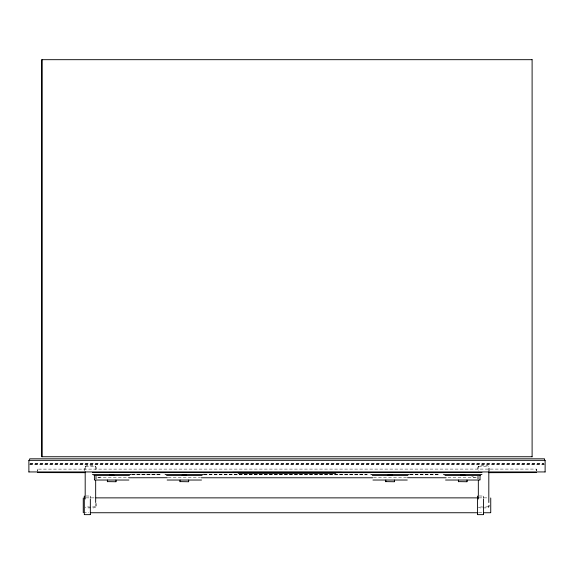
<?xml version="1.0" encoding="UTF-8"?>
<svg xmlns="http://www.w3.org/2000/svg" width="574" height="574" viewBox="0 0 574 574"><rect width="100%" height="100%" fill="white"/><g stroke="black" fill="none" stroke-linecap="round" stroke-linejoin="round"><path stroke-width="0.43" stroke-dasharray="2.87 2.15" d="M84.378 470.938L84.378 468.305L85.189 466.353L85.548 466.712L85.189 470.938M96.482 503.384L96.482 505.142L95.671 507.093L95.313 506.734L95.671 503.384M489.622 470.938L489.622 468.305L488.811 466.353L486.852 465.543L480.28 465.543L478.329 466.353L478.687 466.712L478.329 470.938M478.329 507.093L480.28 507.904L486.852 507.904L488.811 507.093L488.452 506.734L488.811 503.384M476.004 477.503L447.024 477.712M478.329 466.353L477.518 468.305L477.518 470.938M488.811 507.093L489.622 505.142M476.133 477.475L475.71 477.712M85.548 466.712L95.671 466.353L96.482 468.305L96.482 470.938M488.811 470.938L488.452 466.712L488.811 466.353M37.482 469.087L37.346 472.581M85.189 466.353L87.148 465.543L93.72 465.543L95.671 466.353M95.671 507.093L93.72 507.904L87.148 507.904L85.189 507.093M97.867 477.475L98.276 477.769L102.258 476.442M95.313 506.734L91.252 507.093M478.687 466.712L480.28 466.353L488.452 466.712M488.452 506.734L484.391 507.093M29.999 463.555L544.001 463.555M29.999 463.727L544.001 463.727M29.74 464.316L544.26 464.316M29.74 464.416L544.26 464.416M132.443 474.361L161.115 474.361M204.122 474.361L367.188 474.361M410.195 474.361L439.763 474.361M131.618 474.662L161.172 474.662M204.157 474.662L367.152 474.662M410.145 474.662L439.698 474.662M131.618 474.791L161.172 474.791M204.157 474.791L367.152 474.791M410.145 474.791L439.698 474.791M98.276 477.769L128.77 477.712M168.211 477.769L200.491 477.712M373.509 477.712L406.686 477.769M86.122 495.972L90.34 496.065L90.434 497.809M479.254 495.972L483.473 496.065L483.566 497.809M86.172 497.873L95.133 497.873M478.867 497.873L487.828 497.873M90.434 507.093L85.548 506.734M483.566 507.093L478.687 506.734M83.481 512.747L88.862 512.747M478.867 512.747L482.447 512.747M536.518 469.123L536.654 470.902M471.742 476.442L475.724 477.769M95.313 466.712L95.671 470.938M536.611 470.902L536.518 469.087L37.482 469.123L37.389 470.902M483.473 496.065L483.473 497.622M478.329 476.198L478.329 479.706M477.518 476.198L477.518 479.706M96.482 476.198L96.482 479.706M95.671 476.198L95.671 479.706M90.34 496.065L90.34 497.622"/><path stroke-width="0.86" d="M41.895 456.839L41.895 59.581M28.879 460.269L28.879 472.022M238.117 472.768L335.883 472.768M341.394 472.359L232.578 472.337M532.105 456.839L532.105 59.581M536.611 472.581L489.034 472.675M545.121 472.022L545.121 460.269M107.338 481.751L107.474 481.615A1.593 1.126 -90 0 1 107.474 480.072M179.963 481.751L180.1 481.615A1.593 1.126 -90 0 1 180.1 480.072M385.742 481.751L385.871 481.615A1.593 1.126 -90 0 1 385.871 480.072M458.368 481.751L458.497 481.615A1.593 1.126 -90 0 1 458.497 480.072M41.995 59.682L532.005 59.682M28.958 460.348L545.042 460.348M116.07 481.751L107.474 481.615M188.695 481.751L180.1 481.615M394.467 481.751L385.871 481.615M532.005 456.739L41.995 456.739M467.093 481.751L458.497 481.615M545.042 471.943L28.958 471.943M238.138 472.789L335.862 472.789M341.394 472.56L232.578 472.459L341.473 472.459M92.464 472.581L130.944 472.581M165.09 472.581L203.569 472.581M370.861 472.581L409.341 472.581M443.494 472.581L481.973 472.581M84.966 472.675L37.389 472.581M130.571 472.667L165.534 472.667M203.182 472.667L370.818 472.667M409.362 472.667L444.326 472.667M238.067 472.89L335.933 472.89M92.464 474.576L130.944 474.576M165.09 474.576L203.569 474.576M370.861 474.576L409.341 474.576M443.494 474.576L481.973 474.576M109.541 475.136L111.428 475.136M111.751 475.136L112.691 475.136M112.963 475.136L113.91 475.136M182.166 475.136L184.053 475.136M184.376 475.136L185.323 475.136M185.596 475.136L186.536 475.136M387.945 475.136L389.832 475.136M390.155 475.136L391.095 475.136M391.368 475.136L392.315 475.136M460.57 475.136L462.457 475.136M462.78 475.136L463.72 475.136M463.993 475.136L464.94 475.136M93.935 475.53L129.473 475.53M166.56 475.53L202.098 475.53M372.332 475.53L407.877 475.53M444.958 475.53L480.503 475.53M128.763 477.769L167.321 477.712M201.381 477.769L372.619 477.769M407.576 477.712L446.134 477.769M94.538 480.029L128.87 480.029M167.163 480.029L201.496 480.029M372.942 480.029L407.267 480.029M445.567 480.029L479.893 480.029M96.03 497.873L477.97 497.873M90.656 512.747L477.97 512.747M483.344 512.747L490.519 512.747M84.522 514.648L90.118 514.648M477.654 514.648L483.258 514.648M544.504 460.728L544.504 458.813L29.74 458.813L29.496 460.728M490.741 497.967L490.741 512.654M488.811 471.814L488.811 502.508M483.473 498.777L483.473 514.555M480.022 475.746L480.022 479.721M478.329 480.582L478.329 499M477.432 496.065L477.432 514.555M95.671 480.582L95.671 502.508M94.409 475.746L94.409 479.721M90.34 498.777L90.34 514.555M85.189 471.814L85.189 499M84.299 496.065L84.299 514.555M83.259 497.967L83.259 512.654M41.895 60.127L41.895 456.287M466.963 480.072A1.593 1.126 -90 0 1 466.963 481.615M394.331 480.072A1.593 1.126 -90 0 1 394.331 481.615M188.559 480.072A1.593 1.126 -90 0 1 188.559 481.615M115.934 480.072A1.593 1.126 -90 0 1 115.934 481.615"/></g></svg>
